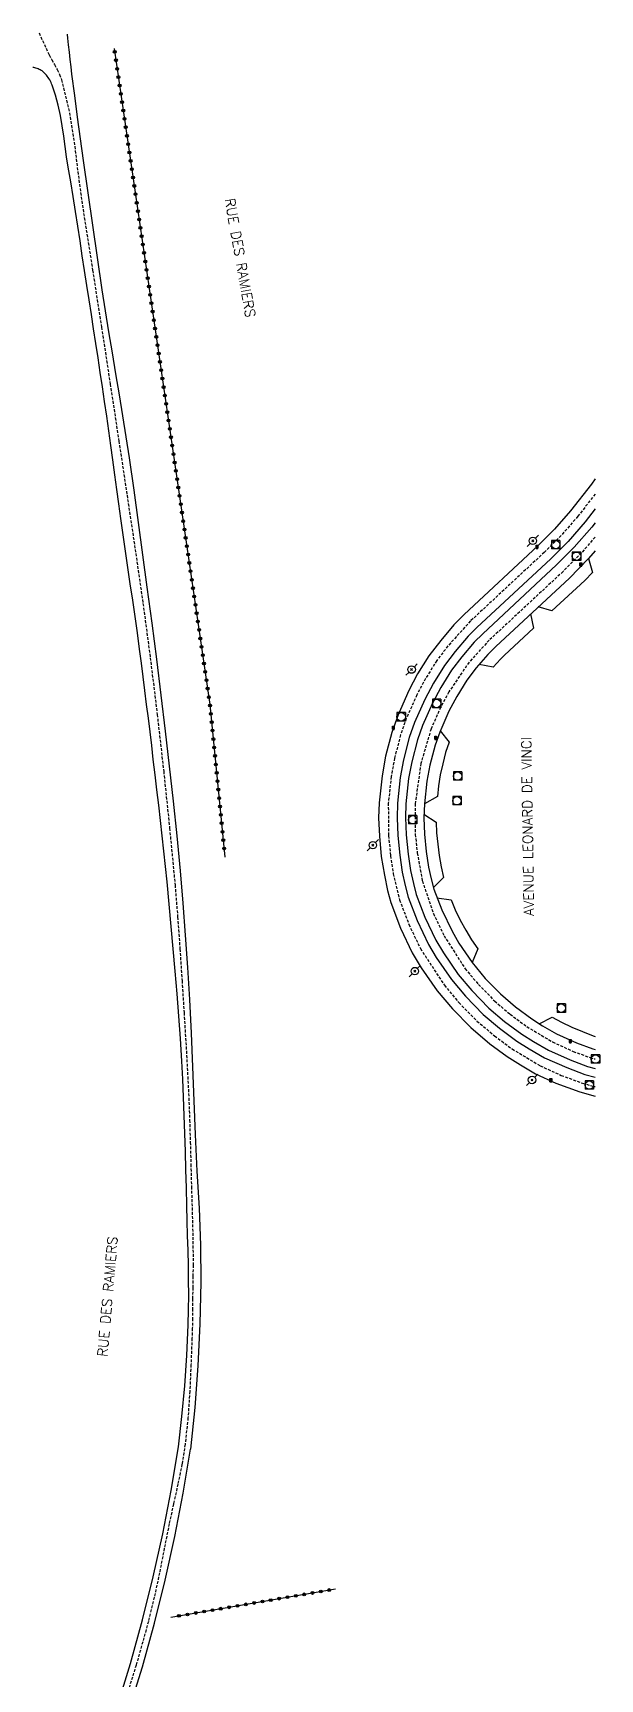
# Model space of a CAD drawing. Header units: millimetres. Extents: x 164000 to 165001, y 156999 to 158000.
# Drawn here: x 164900.3 to 165000.9, y 157291.6 to 157583.2 of the extents above; entities that cross this region are included whole.
import ezdxf
from ezdxf.enums import TextEntityAlignment as Align

# ---------------------------------------------------------------- set-up
doc = ezdxf.new("R2010")
doc.units = ezdxf.units.MM
doc.linetypes.add('DASHED', pattern=[0.75, 0.5, -0.25])
doc.layers.get('0').update_dxf_attribs({"linetype": 'CONTINUOUS'})
for name, color, linetype in [('W0001', 6, 'DASHED'), ('W0006', 2, 'CONTINUOUS'), ('W0008', 7, 'CONTINUOUS'), ('W0071', 7, 'CONTINUOUS'), ('W0323', 7, 'CONTINUOUS'), ('W0401', 7, 'CONTINUOUS'), ('W0420', 7, 'CONTINUOUS'), ('W0473', 7, 'CONTINUOUS'), ('W0989', 7, 'CONTINUOUS')]:
    doc.layers.add(name, color=color, linetype=linetype)
doc.styles.get("Standard").update_dxf_attribs({"font": 'romans.shx', "width": 0.85})

# ---------------------------------------------------------------- blocks, each defined once
blk = doc.blocks.new('T420')
for p, q in [((0.75, 0.75), (-0.75, 0.75)), ((-0.75, 0.75), (-0.75, -0.75)), ((0.75, 0.75), (0.75, -0.75)), ((0.75, -0.75), (-0.75, -0.75))]:
    blk.add_line(p, q)
blk.add_ellipse((0, 0), major_axis=(-0.53, 0.53), ratio=1, start_param=3.926991, end_param=10.210176)
blk = doc.blocks.new('T401')
for p, q in [((-0.3, 0.3), (0, 0.3)), ((-0.3, -0.25), (-0.3, 0.3)), ((-0.3, 0.15), (0, 0.15)), ((-0.3, 0), (0, 0)), ((0, 0.3), (0, -0.25)), ((-0.3, -0.15), (0, -0.15)), ((-0.3, -0.25), (-0.3, -0.3)), ((-0.3, -0.3), (0, -0.3)), ((0, -0.3), (0, -0.25))]:
    blk.add_line(p, q)
blk = doc.blocks.new('T473')
for p, q in [((-0.166667, 0.166667), (0.166667, -0.166667)), ((-0.166667, -0.166667), (0.166667, 0.166667)), ((0.500001, 0.500001), (1.000002, 1.000002)), ((-1.000002, -1.000002), (-0.500001, -0.500001))]:
    blk.add_line(p, q)
blk.add_ellipse((0, 0), major_axis=(0.471405, 0.471405), ratio=1, start_param=5.4977871438, end_param=11.780972451)
blk = doc.blocks.new('t323o')
at = {"color": 0, "linetype": 'Continuous'}
for radius in [0.25, 0.15]:
    blk.add_circle((0, 0), radius, dxfattribs=at)

msp = doc.modelspace()

# ---------------------------------------------------------------- linework, layer by layer
at = {"layer": 'W0001'}
for points in [[(164901.37, 157583.2), (164903.17, 157579.3), (164903.65, 157578.43), (164904.13, 157577.58), (164904.6, 157576.72), (164905.02, 157575.83), (164905.36, 157574.91), (164906.76, 157569.06), (164907.7, 157563.11), (164908.44, 157557.15), (164909.28, 157551.23), (164910.88, 157541.15), (164912.45, 157531.07), (164914, 157520.98), (164915.53, 157510.89), (164916.98, 157501.3), (164918.42, 157491.71), (164919.81, 157482.11), (164921.1, 157472.5), (164922.33, 157462.45), (164923.48, 157452.38), (164924.53, 157442.31), (164925.49, 157432.23), (164925.96, 157426.58), (164926.36, 157420.93), (164926.73, 157415.28), (164927.09, 157409.63), (164927.32, 157405.85), (164927.55, 157402.08), (164927.75, 157398.3), (164927.93, 157394.52), (164928.08, 157390.6), (164928.2, 157386.67), (164928.3, 157382.74), (164928.4, 157378.81), (164928.49, 157375.83), (164928.58, 157372.85), (164928.65, 157369.87), (164928.69, 157366.88), (164928.69, 157364.9), (164928.67, 157362.92), (164928.64, 157360.93), (164928.61, 157358.95), (164928.6, 157357.2), (164928.58, 157355.45), (164928.56, 157353.7), (164928.5, 157351.95), (164928.32, 157347.25), (164928.11, 157342.54), (164927.79, 157337.84), (164927.28, 157333.16), (164926.72, 157329.61), (164926, 157326.09), (164925.22, 157322.58), (164924.46, 157319.07), (164923.59, 157314.74), (164922.74, 157310.39), (164921.82, 157306.06), (164920.77, 157301.76), (164918.6, 157294.03), (164916.2, 157286.36)], [(165000, 157501.51), (164996.95, 157497.56), (164993.99, 157494.18), (164990.99, 157491.18), (164977.91, 157479.02), (164973.9, 157474.59), (164971.91, 157471.99), (164969.94, 157468.82), (164968.39, 157465.91), (164966.51, 157461.73), (164965.5, 157458.83), (164964.43, 157454.72), (164963.83, 157451.45), (164963.32, 157446.77), (164963.37, 157440.97), (164963.72, 157437.41), (164964.21, 157434.25), (164965.31, 157429.62), (164966.96, 157425.27), (164969.02, 157420.98), (164973.27, 157414.49), (164975.85, 157411.4), (164979.05, 157408.14), (164982.18, 157405.5), (164985.28, 157403.2), (164990.25, 157400.22), (164993.99, 157398.52), (164997.75, 157397.13), (165000, 157396.52)], [(165000, 157493.88), (164997.58, 157491.08), (164994.32, 157487.79), (164981.22, 157475.62), (164977.64, 157471.7), (164974.06, 157466.44), (164972.61, 157463.74), (164970.9, 157459.89), (164969.1, 157453.78), (164968.09, 157446.63), (164968.11, 157441.2), (164968.46, 157437.92), (164969.36, 157432.94), (164971.32, 157427.2), (164973.21, 157423.26), (164976.95, 157417.42), (164979.32, 157414.6), (164982.2, 157411.67), (164984.92, 157409.34), (164987.89, 157407.16), (164992.45, 157404.43), (164996.14, 157402.77), (164999.13, 157401.66), (165000, 157401.42)]]:
    msp.add_lwpolyline(points, dxfattribs=at)
at = {"layer": 'W0006'}
for points in [[(164998.83, 157490.08), (164999.52, 157487.59), (164998.16, 157486.22), (164992.34, 157480.8), (164989.91, 157481.53)], [(164988.55, 157480.26), (164989.06, 157477.74), (164983.96, 157472.99), (164983.21, 157472.26), (164981.94, 157470.86), (164979.43, 157471.33)], [(164972.52, 157459.54), (164974.09, 157457.55), (164973.49, 157455.72), (164972.97, 157453.73), (164972.55, 157451.79), (164972.22, 157449.8), (164972.03, 157447.91), (164969.72, 157446.63)], [(164969.62, 157444.82), (164971.8, 157443.38), (164971.9, 157441.48), (164972.09, 157439.47), (164972.34, 157437.48), (164972.68, 157435.46), (164973.11, 157433.58), (164971.31, 157431.79)], [(164971.94, 157429.99), (164974.45, 157429.61), (164975.2, 157427.83), (164976.08, 157426.01), (164977.05, 157424.23), (164978.1, 157422.51), (164979.19, 157420.92), (164978.18, 157418.5)], [(164990.1, 157407.67), (164992.37, 157408.85), (164994.06, 157407.93), (164995.87, 157407.06), (164997.76, 157406.26), (164999.64, 157405.54), (165000, 157405.43)]]:
    msp.add_lwpolyline(points, dxfattribs=at)
at = {"layer": 'W0008'}
for points in [[(165000, 157504.21), (164999.36, 157503.28), (164995.64, 157498.53), (164992.78, 157495.27), (164989.84, 157492.33), (164976.79, 157480.18), (164974.96, 157478.33), (164972.62, 157475.58), (164970.52, 157472.84), (164968.52, 157469.66), (164966.98, 157466.72), (164965.05, 157462.42), (164963.96, 157459.27), (164962.85, 157455.04), (164962.21, 157451.6), (164961.68, 157446.79), (164961.61, 157444.14), (164961.74, 157440.89), (164962.08, 157437.32), (164962.62, 157433.97), (164963.2, 157431.27), (164963.77, 157429.12), (164965.47, 157424.58), (164967.58, 157420.23), (164969.16, 157417.58), (164972.01, 157413.5), (164974.68, 157410.28), (164977.95, 157406.98), (164981.32, 157404.13), (164984.43, 157401.83), (164986.76, 157400.36), (164989.46, 157398.79), (164993.01, 157397.16), (164997.29, 157395.59), (165000, 157394.85)], [(165000, 157498.87), (164998.25, 157496.59), (164995.2, 157493.09), (164992.14, 157490.03), (164979.03, 157477.86), (164977.47, 157476.3), (164975.18, 157473.6), (164973.3, 157471.14), (164971.35, 157467.98), (164969.79, 157465.1), (164967.96, 157461.04), (164967.05, 157458.39), (164966.02, 157454.4), (164965.44, 157451.31), (164964.96, 157446.75), (164964.9, 157444.17), (164965, 157441.04), (164965.37, 157437.5), (164965.8, 157434.53), (164966.34, 157432.18), (164966.86, 157430.11), (164968.46, 157425.95), (164970.46, 157421.73), (164971.84, 157419.42), (164974.53, 157415.48), (164977.02, 157412.52), (164980.15, 157409.3), (164983.03, 157406.86), (164986.14, 157404.57), (164988.29, 157403.24), (164991.04, 157401.65), (164994.98, 157399.89), (164998.21, 157398.66), (165000, 157398.19)], [(165000, 157496.4), (164999.41, 157495.64), (164996.3, 157492.07), (164993.18, 157488.95), (164980.07, 157476.77), (164978.58, 157475.28), (164976.35, 157472.66), (164974.54, 157470.29), (164972.65, 157467.22), (164971.14, 157464.43), (164969.36, 157460.48), (164968.49, 157457.95), (164967.48, 157454.07), (164966.93, 157451.1), (164966.46, 157446.65), (164966.4, 157444.18), (164966.5, 157441.15), (164966.86, 157437.68), (164967.28, 157434.81), (164967.8, 157432.53), (164968.29, 157430.57), (164969.83, 157426.54), (164971.78, 157422.44), (164973.11, 157420.23), (164975.73, 157416.39), (164978.13, 157413.53), (164981.18, 157410.4), (164983.96, 157408.04), (164986.98, 157405.81), (164989.06, 157404.53), (164991.72, 157402.99), (164995.55, 157401.28), (164998.67, 157400.1), (165000, 157399.75)], [(165000, 157491.44), (164998.83, 157490.08), (164995.45, 157486.63), (164982.37, 157474.47), (164980.99, 157473.1), (164978.93, 157470.73), (164977.23, 157468.52), (164975.47, 157465.65), (164974.08, 157463.05), (164972.44, 157459.3), (164971.61, 157457.01), (164970.71, 157453.49), (164970.15, 157450.65), (164969.72, 157446.63), (164969.61, 157444.16), (164969.72, 157441.25), (164970.06, 157438.16), (164970.48, 157435.4), (164970.93, 157433.36), (164971.41, 157431.53), (164972.8, 157427.86), (164974.64, 157424.08), (164975.81, 157421.96), (164978.18, 157418.5), (164980.52, 157415.66), (164983.23, 157412.94), (164985.87, 157410.64), (164988.79, 157408.52), (164990.67, 157407.3), (164993.17, 157405.88), (164996.72, 157404.27), (164999.59, 157403.23), (165000, 157403.11)], [(164915.21, 157286.67), (164917.6, 157294.32), (164919.75, 157302.05), (164921.63, 157309.65), (164923.31, 157317.29), (164924.8, 157324.97), (164926.09, 157332.7)], [(164917.31, 157286.01), (164919.7, 157293.7), (164921.87, 157301.46), (164923.76, 157309.1), (164925.45, 157316.79), (164926.95, 157324.52), (164928.25, 157332.28)]]:
    msp.add_lwpolyline(points, dxfattribs=at)
at = {"layer": 'W0071'}
for points in [[(164906.35, 157583.01), (164906.35, 157582.92), (164906.41, 157582.3), (164906.49, 157581.68), (164906.56, 157581.07), (164906.7, 157579.78), (164906.84, 157578.49), (164906.99, 157577.21), (164907.15, 157575.92), (164907.64, 157572.09), (164908.15, 157568.26), (164908.68, 157564.43), (164909.22, 157560.6), (164910.02, 157554.87), (164910.84, 157549.14), (164911.67, 157543.42), (164912.53, 157537.69), (164913.11, 157533.97), (164913.71, 157530.25), (164914.33, 157526.53), (164914.95, 157522.81), (164915.56, 157519.09), (164916.17, 157515.37), (164916.76, 157511.64), (164917.33, 157507.92), (164918.17, 157502.2), (164918.97, 157496.48), (164919.75, 157490.76), (164920.51, 157485.03), (164921.36, 157478.65), (164922.19, 157472.26), (164922.99, 157465.87), (164923.76, 157459.48), (164924.47, 157453.3), (164925.16, 157447.12), (164925.81, 157440.93), (164926.39, 157434.74), (164926.88, 157429.05), (164927.32, 157423.35), (164927.71, 157417.65), (164928.07, 157411.94), (164928.37, 157405.97), (164928.62, 157400), (164928.84, 157394.03), (164929.07, 157388.06), (164929.38, 157381.52), (164929.75, 157374.99), (164930.03, 157368.45), (164930.09, 157361.9), (164929.91, 157354.48), (164929.54, 157347.07), (164928.99, 157339.67), (164928.25, 157332.28)], [(164926.09, 157332.7), (164926.72, 157338.09), (164927.21, 157343.49), (164927.59, 157348.91), (164927.83, 157354.33), (164927.9, 157356.96), (164927.92, 157359.6), (164927.9, 157362.23), (164927.86, 157364.86), (164927.8, 157367.5), (164927.72, 157370.13), (164927.65, 157372.76), (164927.58, 157375.39), (164927.51, 157378.6), (164927.43, 157381.8), (164927.34, 157385.01), (164927.25, 157388.22), (164927.14, 157391.43), (164927.01, 157394.64), (164926.86, 157397.84), (164926.69, 157401.05), (164926.44, 157405.03), (164926.16, 157409), (164925.86, 157412.98), (164925.54, 157416.95), (164925.19, 157420.92), (164924.83, 157424.89), (164924.46, 157428.86), (164924.08, 157432.83), (164923.81, 157435.54), (164923.52, 157438.25), (164923.22, 157440.96), (164922.92, 157443.67), (164922.6, 157446.37), (164922.28, 157449.08), (164921.96, 157451.79), (164921.64, 157454.49), (164921.35, 157456.93), (164921.06, 157459.37), (164920.76, 157461.81), (164920.46, 157464.25), (164920.16, 157466.69), (164919.85, 157469.13), (164919.53, 157471.56), (164919.21, 157474), (164918.81, 157476.9), (164918.4, 157479.79), (164917.98, 157482.69), (164917.56, 157485.58), (164917.13, 157488.47), (164916.71, 157491.36), (164916.28, 157494.26), (164915.87, 157497.15), (164915.51, 157499.75), (164915.15, 157502.34), (164914.8, 157504.94), (164914.45, 157507.54), (164914.1, 157510.13), (164913.74, 157512.73), (164913.38, 157515.32), (164913.01, 157517.91), (164912.63, 157520.49), (164912.24, 157523.06), (164911.85, 157525.63), (164911.45, 157528.2), (164911.05, 157530.77), (164910.65, 157533.34), (164910.25, 157535.9), (164909.85, 157538.47), (164909.44, 157541.1), (164909.05, 157543.72), (164908.65, 157546.34), (164908.25, 157548.96), (164907.85, 157551.59), (164907.44, 157554.21), (164907.01, 157556.82), (164906.55, 157559.44), (164906.26, 157561.26), (164906, 157563.09), (164905.75, 157564.92), (164905.48, 157566.75), (164905.17, 157568.58), (164904.78, 157570.4), (164904.3, 157572.2), (164903.7, 157573.97), (164903.61, 157574.21), (164903.5, 157574.44), (164903.38, 157574.67), (164903.26, 157574.9), (164903.12, 157575.11), (164902.98, 157575.33), (164902.83, 157575.53), (164902.67, 157575.73), (164902.55, 157575.86), (164902.43, 157575.99), (164902.31, 157576.12), (164902.18, 157576.24), (164902.04, 157576.35), (164901.9, 157576.46), (164901.75, 157576.55), (164901.6, 157576.64), (164901.41, 157576.74), (164901.22, 157576.82), (164901.03, 157576.89), (164900.83, 157576.95), (164900.63, 157577), (164900.43, 157577.05), (164900.28, 157577.09)]]:
    msp.add_lwpolyline(points, dxfattribs=at)
at = {"layer": 'W0323'}
for points in [[(164914.71, 157580.46), (164931.69, 157464.21), (164934.35, 157437.2)], [(164924.73, 157302.5), (164953.93, 157307.52)]]:
    msp.add_lwpolyline(points, dxfattribs=at)

# ---------------------------------------------------------------- block references
for p, rotation in [((164914.8, 157579.84), 278.3102446360481), ((164915.02, 157578.36), 278.3102446360481), ((164915.23, 157576.87), 278.3102446360481), ((164915.45, 157575.39), 278.3102446360481), ((164915.67, 157573.9), 278.3102446360481), ((164915.88, 157572.42), 278.3102446360481), ((164916.1, 157570.93), 278.3102446360481), ((164916.32, 157569.45), 278.3102446360481), ((164916.53, 157567.97), 278.3102446360481), ((164916.75, 157566.48), 278.3102446360481), ((164916.97, 157565), 278.3102446360481), ((164917.18, 157563.51), 278.3102446360481), ((164917.4, 157562.03), 278.3102446360481), ((164917.62, 157560.55), 278.3102446360481), ((164917.84, 157559.06), 278.3102446360481), ((164918.05, 157557.58), 278.3102446360481), ((164918.27, 157556.09), 278.3102446360481), ((164918.49, 157554.61), 278.3102446360481), ((164918.7, 157553.12), 278.3102446360481), ((164918.92, 157551.64), 278.3102446360481), ((164919.14, 157550.16), 278.3102446360481), ((164919.35, 157548.67), 278.3102446360481), ((164919.57, 157547.19), 278.3102446360481), ((164919.79, 157545.7), 278.3102446360481), ((164920, 157544.22), 278.3102446360481), ((164920.22, 157542.73), 278.3102446360481), ((164920.44, 157541.25), 278.3102446360481), ((164920.65, 157539.77), 278.3102446360481), ((164920.87, 157538.28), 278.3102446360481), ((164921.09, 157536.8), 278.3102446360481), ((164921.3, 157535.31), 278.3102446360481), ((164921.52, 157533.83), 278.3102446360481), ((164921.74, 157532.34), 278.3102446360481), ((164921.95, 157530.86), 278.3102446360481), ((164922.17, 157529.38), 278.3102446360481), ((164922.39, 157527.89), 278.3102446360481), ((164922.6, 157526.41), 278.3102446360481), ((164922.82, 157524.92), 278.3102446360481), ((164923.04, 157523.44), 278.3102446360481), ((164923.25, 157521.95), 278.3102446360481), ((164923.47, 157520.47), 278.3102446360481), ((164923.69, 157518.99), 278.3102446360481), ((164923.91, 157517.5), 278.3102446360481), ((164924.12, 157516.02), 278.3102446360481), ((164924.34, 157514.53), 278.3102446360481), ((164924.56, 157513.05), 278.3102446360481), ((164924.77, 157511.56), 278.3102446360481), ((164924.99, 157510.08), 278.3102446360481), ((164925.21, 157508.6), 278.3102446360481), ((164925.42, 157507.11), 278.3102446360481), ((164925.64, 157505.63), 278.3102446360481), ((164925.86, 157504.14), 278.3102446360481), ((164926.07, 157502.66), 278.3102446360481), ((164926.29, 157501.18), 278.3102446360481), ((164926.51, 157499.69), 278.3102446360481), ((164926.72, 157498.21), 278.3102446360481), ((164926.94, 157496.72), 278.3102446360481), ((164927.16, 157495.24), 278.3102446360481), ((164927.37, 157493.75), 278.3102446360481), ((164927.59, 157492.27), 278.3102446360481), ((164927.81, 157490.79), 278.3102446360481), ((164928.02, 157489.3), 278.3102446360481), ((164928.24, 157487.82), 278.3102446360481), ((164928.46, 157486.33), 278.3102446360481), ((164928.67, 157484.85), 278.3102446360481), ((164928.89, 157483.36), 278.3102446360481), ((164929.11, 157481.88), 278.3102446360481), ((164929.33, 157480.4), 278.3102446360481), ((164929.54, 157478.91), 278.3102446360481), ((164929.76, 157477.43), 278.3102446360481), ((164929.98, 157475.94), 278.3102446360481), ((164930.19, 157474.46), 278.3102446360481), ((164930.41, 157472.97), 278.3102446360481), ((164930.63, 157471.49), 278.3102446360481), ((164930.84, 157470.01), 278.3102446360481), ((164931.06, 157468.52), 278.3102446360481), ((164931.28, 157467.04), 278.3102446360481), ((164931.49, 157465.55), 278.3102446360481), ((164931.7, 157464.07), 275.6246757910152), ((164931.85, 157462.58), 275.6246757910152), ((164932, 157461.08), 275.6246757910152), ((164932.14, 157459.59), 275.6246757910152), ((164932.29, 157458.1), 275.6246757910152), ((164932.44, 157456.6), 275.6246757910152), ((164932.59, 157455.11), 275.6246757910152), ((164932.73, 157453.62), 275.6246757910152), ((164932.88, 157452.13), 275.6246757910152), ((164933.03, 157450.63), 275.6246757910152), ((164933.17, 157449.14), 275.6246757910152), ((164933.32, 157447.65), 275.6246757910152), ((164933.47, 157446.15), 275.6246757910152), ((164933.61, 157444.66), 275.6246757910152), ((164933.76, 157443.17), 275.6246757910152), ((164933.91, 157441.68), 275.6246757910152), ((164934.06, 157440.18), 275.6246757910152), ((164934.2, 157438.69), 275.6246757910152), ((164936.56, 157304.54), 9.749373343134232), ((164938.04, 157304.79), 9.749373343134232), ((164939.52, 157305.04), 9.749373343134232), ((164941, 157305.3), 9.749373343134232), ((164942.47, 157305.55), 9.749373343134232), ((164943.95, 157305.81), 9.749373343134232), ((164945.43, 157306.06), 9.749373343134232), ((164946.91, 157306.31), 9.749373343134232), ((164948.39, 157306.57), 9.749373343134232), ((164949.87, 157306.82), 9.749373343134232), ((164951.34, 157307.08), 9.749373343134232), ((164952.82, 157307.33), 9.749373343134232), ((164926.21, 157302.76), 9.749373343134232), ((164927.69, 157303.01), 9.749373343134232), ((164929.17, 157303.27), 9.749373343134232), ((164930.65, 157303.52), 9.749373343134232), ((164932.13, 157303.77), 9.749373343134232), ((164933.6, 157304.03), 9.749373343134232), ((164935.08, 157304.28), 9.749373343134232)]:
    msp.add_blockref('t323o', p, dxfattribs=dict(at, rotation=rotation))
at = {"layer": 'W0401'}
for p in [(164989.83, 157492.15), (164997.62, 157489.02), (164964.34, 157460.08), (164971.88, 157458.33), (164995.77, 157404.56), (164992.3, 157397.65)]:
    msp.add_blockref('T401', p, dxfattribs=at)
at = {"layer": 'W0420'}
for p in [(164993.02, 157492.54), (164996.7, 157490.48), (164971.89, 157464.41), (164965.61, 157462.04), (164975.61, 157451.55), (164975.49, 157447.18), (164967.65, 157443.81), (164994, 157410.42), (165000.07, 157401.4), (164998.98, 157396.8)]:
    msp.add_blockref('T420', p, dxfattribs=at)
at = {"layer": 'W0473'}
for p in [(164988.96, 157493.22), (164967.45, 157470.42), (164960.58, 157439.3), (164968.03, 157416.98), (164988.82, 157397.7)]:
    msp.add_blockref('T473', p, dxfattribs=at)

# ---------------------------------------------------------------- texts
at = {"layer": 'W0989'}
for rotation, p in [(280.0917, (164937.05, 157543.36)), (85.05, (164913.52, 157359.32))]:
    msp.add_text('RUE DES RAMIERS', height=1.75, rotation=rotation, dxfattribs=at).set_placement(p, align=Align.MIDDLE_CENTER)
msp.add_text('AVENUE LEONARD DE VINCI', height=1.75, rotation=90.8696, dxfattribs=at).set_placement((164989.14, 157426.77))

doc.saveas('drawing.dxf')
